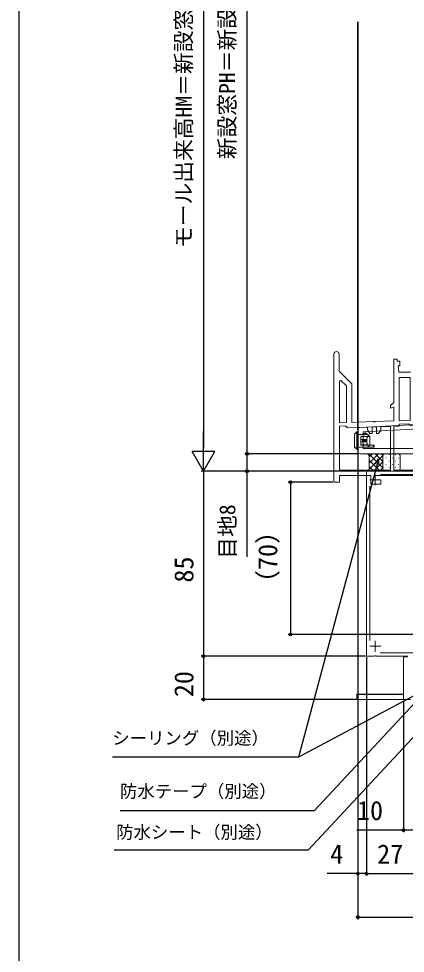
# Model space of a CAD drawing. Units: millimetres, scale not verified. Extents: x -525 to 525, y -783 to 779.
# Drawn here: x -525 to -347.2, y -203.4 to 226.2 of the extents above; entities that cross this region are included whole.
import ezdxf
from ezdxf.enums import TextEntityAlignment as Align

# ---------------------------------------------------------------- set-up
doc = ezdxf.new("R2010")
doc.units = ezdxf.units.MM
doc.header["$LTSCALE"] = 4
for name, color, linetype, lineweight in [('0-2_YKK_11', 7, 'Continuous', 18), ('0-3_YKK_11E', 4, 'Continuous', 18), ('0-5_YKK_13', 4, 'Continuous', 18), ('0-9_YSS_K', 3, 'Continuous', 18)]:
    doc.layers.add(name, color=color, linetype=linetype, lineweight=lineweight)
for name, color, linetype in [('0-4_YKK_12', 2, 'Continuous'), ('0-7_YKK_D', 6, 'Continuous'), ('0-8_YKK_ZWAK', 7, 'Continuous')]:
    doc.layers.add(name, color=color, linetype=linetype)
doc.styles.add('ＭＳ ゴシック', font='')
doc.styles.get('ＭＳ ゴシック').set_extended_font_data('MS Gothic')

msp = doc.modelspace()

# ---------------------------------------------------------------- linework, layer by layer
at = {"layer": '0-2_YKK_11', "color": 211}
msp.add_line((-369, 37.251), (-369, 27.2), dxfattribs=at)
at = {"layer": '0-2_YKK_11', "color": 30}
for p, q in [((-363.5, 14.2), (-358.5, 14.2)), ((-361, 11.7), (-361, 16.7)), ((-363.5, -59.578), (-363.5, 11.263)), ((-361, -64.8), (-361, -59.8)), ((-363.5, -62.3), (-358.5, -62.3))]:
    msp.add_line(p, q, dxfattribs=at)
at = {"layer": '0-2_YKK_11', "color": 211}
for points in [[(-368, 26.2), (-307.4, 26.2), (-307.4, -1.8), (-304, -1.8), (-304, 0.1), (-304.5, 0.6), (-305, 1.1), (-305, 26.2), (-254, 26.2), (-254, 27.7), (-241.5, 27.7), (-241.5, 26.2), (-239, 26.2), (-239, 30.2), (-254, 30.2), (-254, 82.2), (-255.8, 82.2), (-255.8, 80.2), (-264, 80.2), (-264, 76.9)], [(-317.785, 55.026), (-316.793, 49.4), (-321.6, 49.4), (-321.6, 54.756), (-321.058, 55.624), (-321.377, 56.2), (-324, 56.2), (-324, 40.558), (-368.052, 38.25)]]:
    msp.add_lwpolyline(points, dxfattribs=at)
msp.add_lwpolyline([(-324, 38.556), (-366.6, 36.323), (-366.6, 28.6), (-324, 28.6)], close=True, dxfattribs=at)
at = {"layer": '0-2_YKK_11', "color": 30}
for points in [[(-343.458, 18.2), (-365, 18.2), (-365, -66.8), (-361.458, -66.8), (-361.275, -66.68), (-360.725, -66.68), (-360.542, -66.8), (-346, -66.8)], [(-358.6, 16.7), (-338, 16.7)], [(-339.2, -65.3), (-358.773, -65.3)], [(-346.127, -67.1), (-348, -67.1), (-348, -86.8), (-345, -86.8)]]:
    msp.add_lwpolyline(points, dxfattribs=at)
at = {"layer": '0-2_YKK_11', "color": 211}
for centre, start, end in [((-368, 37.251), 93.00003, 180), ((-368, 27.2), 180.00001, 269.99999)]:
    msp.add_arc(centre, 1, start, end, dxfattribs=at)
at = {"layer": '0-3_YKK_11E'}
for points in [[(-380, 72), (-380, 13.2), (-377.5, 13.2), (-377.5, 16.2), (-363, 16.2), (-363, 12.2), (-358.5, 12.2), (-358.5, 14.2), (-361, 14.2), (-361, 16.2), (-306.3, 16.2), (-306.3, -2.65)], [(-371.8, 58.4), (-377.6, 64.2), (-377.6, 72)], [(-344.8, 63.7), (-350.2, 63.7), (-350.5, 66.7), (-349.65, 66.7), (-349.65, 68.7), (-351, 68.7), (-351, 69.7), (-352.5, 69.7), (-352.5, 49.83), (-354, 48.33), (-354, 47.24), (-352.5, 47.642), (-352.5, 41.302), (-360.981, 41.005), (-361.235, 40.846), (-361.754, 40.828), (-362.019, 40.969), (-371.8, 40.628), (-371.8, 58.4)]]:
    msp.add_lwpolyline(points, dxfattribs=at)
for points in [[(-350, 41.389), (-350, 61.2), (-345, 61.2), (-345, 41.563)], [(-377.5, 40.429), (-377.5, 59.691), (-376.883, 59.947), (-374.3, 57.364), (-374.3, 40.54)], [(-377.5, 18.7), (-354, 18.7), (-354, 38.748), (-358.5, 38.591), (-358.5, 37.221), (-359.5, 35.489), (-360.5, 35.489), (-360.5, 38.521), (-362.5, 38.451), (-362.5, 35.489), (-363.5, 35.489), (-364.5, 37.221), (-364.5, 38.381), (-373.783, 38.057), (-374.3, 38.539), (-374.817, 39.021), (-377.5, 38.928)], [(-342.5, 18.7), (-342.5, 39.149), (-344.483, 39.08), (-345, 39.562), (-345.517, 40.044), (-350, 39.888), (-350, 38.887), (-352.5, 38.8), (-352.5, 18.7)]]:
    msp.add_lwpolyline(points, close=True, dxfattribs=at)
msp.add_arc((-378.8, 72), 1.2, 0, 180, dxfattribs=at)
at = {"layer": '0-4_YKK_12'}
for p, q in [((-369, 37.251), (-369, 224.7)), ((-369, 224.7), (-369, -84.3)), ((-369, -84.3), (-348, -84.3))]:
    msp.add_line(p, q, dxfattribs=at)
at = {"layer": '0-5_YKK_13'}
for p, q in [((-370.5, 29.276), (-370.5, 35.176)), ((-370.494, 35.176), (-370.5, 35.176)), ((-369.674, 35.996), (-370.494, 35.176)), ((-370.494, 35.176), (-370.494, 29.324)), ((-369.254, 35.3), (-369.548, 35.3)), ((-369.376, 36.3), (-369.38, 36.295)), ((-369, 35.3), (-369, 29.1)), ((-364.5, 35.1), (-369, 35.1)), ((-363.5, 34.2), (-364.5, 35.1)), ((-367.7, 34.2), (-364.264, 34.2)), ((-367.7, 34.096), (-367.7, 34.2)), ((-367.7, 34.096), (-367.7, 32.7)), ((-364.443, 34.096), (-367.7, 34.096)), ((-366.8, 32.7), (-367.7, 32.7)), ((-367.7, 32.7), (-367.7, 31.7)), ((-367.7, 31.7), (-367.7, 30.304)), ((-367.7, 30.304), (-364.443, 30.304)), ((-366.8, 32.7), (-366.8, 31.7)), ((-366.359, 32.7), (-366.8, 32.7)), ((-366.217, 31.7), (-366.359, 31.7)), ((-366.217, 32.7), (-366.217, 31.7)), ((-365.8, 32.7), (-366.217, 32.7)), ((-365.8, 31.7), (-366.217, 31.7)), ((-365.8, 32.7), (-365.8, 31.7)), ((-365.667, 32.7), (-365.8, 32.7)), ((-365.667, 31.7), (-365.8, 31.7)), ((-365.486, 31.7), (-365.667, 31.7)), ((-365.486, 32.7), (-365.486, 31.7)), ((-365.45, 31.7), (-365.486, 31.7)), ((-365.45, 32.7), (-365.258, 32.7)), ((-365.258, 31.7), (-365.45, 31.7)), ((-365.258, 32.7), (-365.258, 31.7)), ((-365.028, 32.7), (-365.258, 32.7)), ((-365.028, 31.7), (-365.258, 31.7)), ((-365.028, 32.7), (-365.028, 31.7)), ((-364.888, 33.096), (-364.888, 31.304)), ((-364.5, 29.2), (-363.5, 30.2)), ((-363.565, 34.2), (-364.264, 34.2)), ((-363.565, 30.2), (-364.264, 30.2)), ((-363.565, 30.2), (-363.565, 34.2)), ((-363.565, 34.2), (-363.5, 34.2)), ((-363.5, 30.2), (-363.565, 30.2)), ((-363.5, 34.2), (-363.5, 30.2)), ((-361.8, 30.2), (-361.5, 30.2)), ((-370.494, 29.324), (-369.631, 28.461)), ((-369.488, 28.188), (-369.549, 28.249)), ((-369.337, 28.187), (-369.276, 28.1)), ((-364.5, 29.2), (-369, 29.2)), ((-361.8, 29.2), (-364.5, 29.2)), ((-348, -84.3), (-368.5, -84.3)), ((-344.819, -86.8), (-368.487, -86.8))]:
    msp.add_line(p, q, dxfattribs=at)
for points in [[(-370.412, 35.388), (-369.592, 36.208), (-369.588, 36.212)], [(-369.254, 35.3), (-369.254, 29.1), (-369.548, 29.1), (-369.548, 35.3)], [(-369.376, 36.3), (-369, 36.3), (-369, 35.3), (-369.254, 35.3)], [(-366.4, 35.1), (-366.4, 35.7), (-364.8, 35.1)], [(-365.8, 35.475), (-365.8, 36), (-364, 34.8)], [(-364.286, 34.907), (-364, 34.8), (-364, 34.65)], [(-366.359, 31.7), (-366.8, 31.7), (-367.7, 31.7)], [(-364.264, 30.2), (-367.7, 30.2), (-367.7, 30.304)], [(-366.359, 31.7), (-366.359, 32.7), (-366.217, 32.7)], [(-365.667, 31.7), (-365.667, 32.7), (-365.486, 32.7)], [(-365.45, 31.7), (-365.45, 32.7), (-365.486, 32.7)], [(-365.028, 32.7), (-364.948, 32.894), (-364.888, 33.096)], [(-364.888, 31.304), (-364.947, 31.502), (-365.028, 31.7)], [(-361.8, 29.2), (-361.8, 30.2), (-363.5, 30.2)], [(-361.5, 30.2), (-361.5, 29.5), (-361.8, 29.2)], [(-369.549, 28.249), (-370.5, 29.2), (-370.5, 29.276)], [(-369.254, 29.1), (-369, 29.1), (-369, 28.1), (-369.276, 28.1)], [(-369.487, -85.809), (-369.5, -84.3), (-368.5, -84.3)]]:
    msp.add_lwpolyline(points, dxfattribs=at)
for centre, radius, start, end in [((-370.2, 35.176), 0.3, 135, 180), ((-370.211, 35.188), 0.284, 135.21566, 182.49633), ((-369.37, 35.991), 0.304, 91.7644, 179.04855), ((-369.39, 36.009), 0.284, 135.21566, 182.49633), ((-369.383, 35.999), 0.295, 89.30544, 134.94469), ((-369.376, 36), 0.3, 90, 135), ((-369.348, 28.449), 0.284, 177.50367, 224.78434), ((-369.319, 28.501), 0.314, 187.32627, 266.78077), ((-369.383, 28.423), 0.24, 226.38814, 281.18869), ((-369.276, 28.4), 0.3, 225, 270), ((-368.487, -85.8), 1, 180.5, 270)]:
    msp.add_arc(centre, radius, start, end, dxfattribs=at)
for centre, major_axis, ratio, start_param, end_param in [((-369.688, 35.3), (0, 0.7), 0.2, 4.712389, 6.1791526), ((-369.394, 35.3), (0, 1), 0.14, 4.712389, 6.1791526), ((-362.711, 32.2), (0, 2.9), 0.789474, 0.8581397, 1.2566748), ((-362.711, 32.2), (0, 2.9), 0.789474, 1.8849178, 2.283453), ((-364.264, 33.9), (0, 0.3), 0.789474, 6.2831853, 7.141325), ((-364.264, 30.5), (0, 0.3), 0.789474, 2.283453, 3.1415927), ((-370.2, 29.324), (0.286, 0.119), 0.756388, 2.640578, 2.8379736), ((-369.688, 29.1), (0, 0.7), 0.2, 3.5625567, 4.712389), ((-369.394, 29.1), (0, 1), 0.14, 3.5625567, 4.712389)]:
    msp.add_ellipse(centre, major_axis=major_axis, ratio=ratio, start_param=start_param, end_param=end_param, dxfattribs=at)
at = {"layer": '0-7_YKK_D'}
for p, q in [((-420, 426.2), (-420, 26.2)), ((-440, 423.7), (-440, 28.7)), ((-440, 18.2), (-440, 36.387)), ((-440, 18.2), (-445.25, 27.293)), ((-434.75, 27.293), (-445.25, 27.293)), ((-440, 18.2), (-434.75, 27.293)), ((-369, 26.2), (-421, 26.2)), ((-370, 26.2), (-421, 26.2)), ((-369, 26.2), (-369, -187.8)), ((-369, 26.2), (-369, -167.8)), ((-370, 18.2), (-441, 18.2)), ((-370, 18.2), (-441, 18.2)), ((-440, 18.2), (-440, -66.8)), ((-365.5, 18.2), (-421, 18.2)), ((-380.5, 13.2), (-401, 13.2)), ((-400, 13.2), (-400, -56.8)), ((-339, -56.8), (-401, -56.8)), ((-365.5, -66.8), (-441, -66.8)), ((-365.5, -66.8), (-441, -66.8)), ((-440, -66.8), (-440, -86.8)), ((-365, -67.3), (-365, -167.8)), ((-365, -67.3), (-365, -167.8)), ((-369.487, -86.8), (-441, -86.8)), ((-348, -87.5), (-348, -147.8)), ((-365, -166.8), (-338, -166.8)), ((-369, -186.8), (-304, -186.8))]:
    msp.add_line(p, q, dxfattribs=at)
for points in [[(-420, 26.2), (-420, 18.2), (-420, -21.191)], [(-359.527, 23.925), (-360.187, 21.461), (-396.288, -113.27)], [(-360.847, 21.638), (-359.527, 23.925), (-359.527, 21.285)], [(-305, -47.756), (-306.739, -49.621), (-389.042, -137.88), (-478.281, -137.88)], [(-303, -60.667), (-304.739, -62.532), (-391.857, -155.954), (-481.095, -155.954)], [(-343.33, -85.111), (-345.581, -86.309), (-396.288, -113.27), (-481.865, -113.27)], [(-338, -146.8), (-348, -146.8), (-369.55, -146.8)], [(-365, -166.8), (-369, -166.8), (-383.118, -166.8)]]:
    msp.add_lwpolyline(points, dxfattribs=at)
for centre in [(-420, 26.2), (-420, 26.2), (-420, 18.2), (-400, 13.2), (-400, -56.8), (-440, -66.8), (-440, -66.8), (-440, -86.8), (-348, -146.8), (-369, -166.8), (-365, -166.8), (-365, -166.8), (-369, -186.8)]:
    msp.add_circle(centre, 0.637, dxfattribs=at)
at = {"layer": '0-8_YKK_ZWAK'}
msp.add_line((-525, 747.2), (-525, -782.8), dxfattribs=at)
at = {"layer": '0-9_YSS_K'}
for p, q in [((-364.5, 26.2), (-356.5, 26.2)), ((-363.913, 26.2), (-357.5, 19.787)), ((-363.75, 24.769), (-362.319, 26.2)), ((-363.75, 21.941), (-359.491, 26.2)), ((-361.085, 26.2), (-357.5, 22.615)), ((-358.256, 26.2), (-357.476, 25.419)), ((-356.678, 26.184), (-356.662, 26.2)), ((-350.5, 26.2), (-356.5, 26.2)), ((-354.533, 25.975), (-354.533, 25.775)), ((-351.703, 25.975), (-351.703, 25.775)), ((-363.75, 19.112), (-357.484, 25.378)), ((-363.75, 23.209), (-358.741, 18.2)), ((-361.834, 18.2), (-357.5, 22.534)), ((-357.5, 25.2), (-357.5, 19.2)), ((-357.5, 25.2), (-357.5, 19.2)), ((-357.363, 22.945), (-357.363, 22.745)), ((-355.948, 24.36), (-355.948, 24.16)), ((-354.533, 22.945), (-354.533, 22.745)), ((-353.118, 24.36), (-353.118, 24.16)), ((-351.703, 22.945), (-351.703, 22.745)), ((-350.288, 24.36), (-350.288, 24.16)), ((-349.5, 19.2), (-349.5, 25.2)), ((-364.449, 18.251), (-364.398, 18.2)), ((-363.75, 20.38), (-361.57, 18.2)), ((-359.006, 18.2), (-357.5, 19.706)), ((-357.363, 19.915), (-357.363, 19.715)), ((-356.5, 18.2), (-350.5, 18.2)), ((-355.948, 21.33), (-355.948, 21.13)), ((-355.948, 18.3), (-355.948, 18.2)), ((-354.533, 19.915), (-354.533, 19.715)), ((-353.118, 21.33), (-353.118, 21.13)), ((-353.118, 18.3), (-353.118, 18.2)), ((-351.703, 19.915), (-351.703, 19.715)), ((-350.288, 21.33), (-350.288, 21.13)), ((-350.288, 18.3), (-350.288, 18.223))]:
    msp.add_line(p, q, dxfattribs=at)
msp.add_lwpolyline([(-356.5, 18.2), (-364.5, 18.2), (-363.75, 18.95), (-363.75, 25.45), (-364.5, 26.2)], dxfattribs=at)
for centre, start, end in [((-356.5, 25.2), 90, 180), ((-356.5, 25.2), 90, 180), ((-350.5, 25.2), 0, 90), ((-356.5, 19.2), 180, 270), ((-356.5, 19.2), 180, 270), ((-350.5, 19.2), 270, 0)]:
    msp.add_arc(centre, 1, start, end, dxfattribs=at)

# ---------------------------------------------------------------- texts
at = {"layer": '0-7_YKK_D', "style": 'ＭＳ ゴシック'}
for s, height, p in [('モール出来高HM＝新設窓PH＋16', 7.331, (-443.307, 120.774)), ('新設窓PH＝新設窓H', 7.331, (-423.307, 161.598)), ('目地8', 7.331, (-423.193, -22.032)), ('（70）', 8.798, (-403.432, -39.22)), ('85', 8.798, (-442, -32.993)), ('20', 8.798, (-442, -85.664))]:
    msp.add_text(s, height=height, rotation=90, dxfattribs=at).set_placement(p, align=Align.BOTTOM_LEFT)
for s, height, p in [('シーリング（別途）', 5.865, (-481.951, -109.164)), ('防水テープ（別途）', 5.865, (-478.433, -133.638)), ('10', 8.798, (-369.391, -144.8)), ('防水シート（別途）', 5.865, (-480.184, -152.415)), ('4', 8.798, (-381.732, -164.8)), ('27', 8.798, (-360.125, -164.8))]:
    msp.add_text(s, height=height, dxfattribs=at).set_placement(p, align=Align.BOTTOM_LEFT)

doc.saveas('drawing.dxf')
